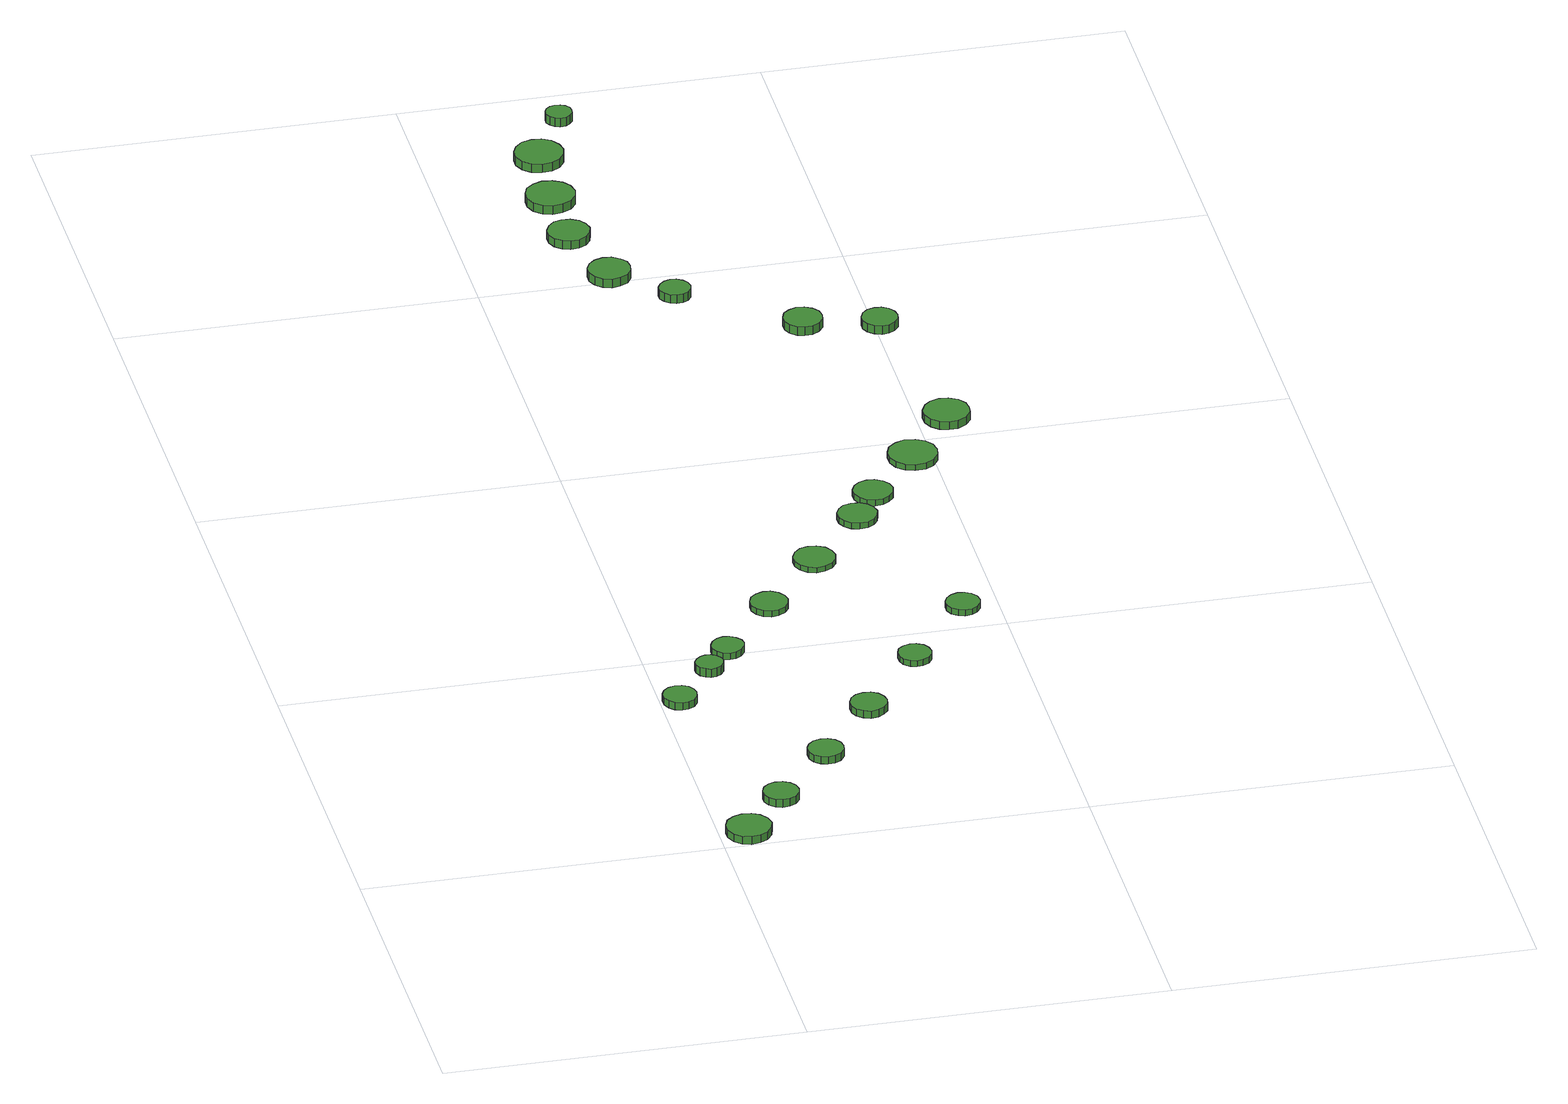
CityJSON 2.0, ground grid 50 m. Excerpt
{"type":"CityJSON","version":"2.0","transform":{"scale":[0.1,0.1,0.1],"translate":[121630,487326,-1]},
"CityObjects":{
"tree1":{"type":"SolitaryVegetationObject","attributes":{"function":"something"},"geometry":[{"type":"MultiSurface","lod":"1","boundaries":[[[0,1,2,3,4,5,6,7,8,9,10,11,12,13,14]],[[15,16,17,18,19,20,21,22,23,24,25,26,27,28,29]],[[0,29,28,1]],[[1,28,27,2]],[[2,27,26,3]],[[3,26,25,4]],[[4,25,24,5]],[[5,24,23,6]],[[6,23,22,7]],[[7,22,21,8]],[[8,21,20,9]],[[9,20,19,10]],[[10,19,18,11]],[[11,18,17,12]],[[12,17,16,13]],[[13,16,15,14]],[[14,15,29,0]]]}]},
"tree2":{"type":"SolitaryVegetationObject","attributes":{"function":"something"},"geometry":[{"type":"MultiSurface","lod":"1","boundaries":[[[30,31,32,33,34,35,36,37,38,39,40,41,42,43,44]],[[45,46,47,48,49,50,51,52,53,54,55,56,57,58,59]],[[30,59,58,31]],[[31,58,57,32]],[[32,57,56,33]],[[33,56,55,34]],[[34,55,54,35]],[[35,54,53,36]],[[36,53,52,37]],[[37,52,51,38]],[[38,51,50,39]],[[39,50,49,40]],[[40,49,48,41]],[[41,48,47,42]],[[42,47,46,43]],[[43,46,45,44]],[[44,45,59,30]]]}]},
"tree3":{"type":"SolitaryVegetationObject","attributes":{"function":"something"},"geometry":[{"type":"MultiSurface","lod":"1","boundaries":[[[60,61,62,63,64,65,66,67,68,69,70,71,72,73,74]],[[75,76,77,78,79,80,81,82,83,84,85,86,87,88,89]],[[60,89,88,61]],[[61,88,87,62]],[[62,87,86,63]],[[63,86,85,64]],[[64,85,84,65]],[[65,84,83,66]],[[66,83,82,67]],[[67,82,81,68]],[[68,81,80,69]],[[69,80,79,70]],[[70,79,78,71]],[[71,78,77,72]],[[72,77,76,73]],[[73,76,75,74]],[[74,75,89,60]]]}]},
"tree4":{"type":"SolitaryVegetationObject","attributes":{"function":"something"},"geometry":[{"type":"MultiSurface","lod":"1","boundaries":[[[90,91,92,93,94,95,96,97,98,99,100,101,102,103,104]],[[105,106,107,108,109,110,111,112,113,114,115,116,117,118,119]],[[90,119,118,91]],[[91,118,117,92]],[[92,117,116,93]],[[93,116,115,94]],[[94,115,114,95]],[[95,114,113,96]],[[96,113,112,97]],[[97,112,111,98]],[[98,111,110,99]],[[99,110,109,100]],[[100,109,108,101]],[[101,108,107,102]],[[102,107,106,103]],[[103,106,105,104]],[[104,105,119,90]]]}]},
"tree5":{"type":"SolitaryVegetationObject","attributes":{"function":"something"},"geometry":[{"type":"MultiSurface","lod":"1","boundaries":[[[120,121,122,123,124,125,126,127,128,129,130,131,132,133,134]],[[135,136,137,138,139,140,141,142,143,144,145,146,147,148,149]],[[120,149,148,121]],[[121,148,147,122]],[[122,147,146,123]],[[123,146,145,124]],[[124,145,144,125]],[[125,144,143,126]],[[126,143,142,127]],[[127,142,141,128]],[[128,141,140,129]],[[129,140,139,130]],[[130,139,138,131]],[[131,138,137,132]],[[132,137,136,133]],[[133,136,135,134]],[[134,135,149,120]]]}]},
"tree6":{"type":"SolitaryVegetationObject","attributes":{"function":"something"},"geometry":[{"type":"MultiSurface","lod":"1","boundaries":[[[150,151,152,153,154,155,156,157,158,159,160,161,162,163,164]],[[165,166,167,168,169,170,171,172,173,174,175,176,177,178,179]],[[150,179,178,151]],[[151,178,177,152]],[[152,177,176,153]],[[153,176,175,154]],[[154,175,174,155]],[[155,174,173,156]],[[156,173,172,157]],[[157,172,171,158]],[[158,171,170,159]],[[159,170,169,160]],[[160,169,168,161]],[[161,168,167,162]],[[162,167,166,163]],[[163,166,165,164]],[[164,165,179,150]]]}]},
"tree7":{"type":"SolitaryVegetationObject","attributes":{"function":"something"},"geometry":[{"type":"MultiSurface","lod":"1","boundaries":[[[180,181,182,183,184,185,186,187,188,189,190,191,192,193,194]],[[195,196,197,198,199,200,201,202,203,204,205,206,207,208,209]],[[180,209,208,181]],[[181,208,207,182]],[[182,207,206,183]],[[183,206,205,184]],[[184,205,204,185]],[[185,204,203,186]],[[186,203,202,187]],[[187,202,201,188]],[[188,201,200,189]],[[189,200,199,190]],[[190,199,198,191]],[[191,198,197,192]],[[192,197,196,193]],[[193,196,195,194]],[[194,195,209,180]]]}]},
"tree8":{"type":"SolitaryVegetationObject","attributes":{"function":"something"},"geometry":[{"type":"MultiSurface","lod":"1","boundaries":[[[210,211,212,213,214,215,216,217,218,219,220,221,222,223,224]],[[225,226,227,228,229,230,231,232,233,234,235,236,237,238,239]],[[210,239,238,211]],[[211,238,237,212]],[[212,237,236,213]],[[213,236,235,214]],[[214,235,234,215]],[[215,234,233,216]],[[216,233,232,217]],[[217,232,231,218]],[[218,231,230,219]],[[219,230,229,220]],[[220,229,228,221]],[[221,228,227,222]],[[222,227,226,223]],[[223,226,225,224]],[[224,225,239,210]]]}]},
"tree9":{"type":"SolitaryVegetationObject","attributes":{"function":"something"},"geometry":[{"type":"MultiSurface","lod":"1","boundaries":[[[240,241,242,243,244,245,246,247,248,249,250,251,252,253,254]],[[255,256,257,258,259,260,261,262,263,264,265,266,267,268,269]],[[240,269,268,241]],[[241,268,267,242]],[[242,267,266,243]],[[243,266,265,244]],[[244,265,264,245]],[[245,264,263,246]],[[246,263,262,247]],[[247,262,261,248]],[[248,261,260,249]],[[249,260,259,250]],[[250,259,258,251]],[[251,258,257,252]],[[252,257,256,253]],[[253,256,255,254]],[[254,255,269,240]]]}]},
"tree10":{"type":"SolitaryVegetationObject","attributes":{"function":"something"},"geometry":[{"type":"MultiSurface","lod":"1","boundaries":[[[270,271,272,273,274,275,276,277,278,279,280,281,282,283,284]],[[285,286,287,288,289,290,291,292,293,294,295,296,297,298,299]],[[270,299,298,271]],[[271,298,297,272]],[[272,297,296,273]],[[273,296,295,274]],[[274,295,294,275]],[[275,294,293,276]],[[276,293,292,277]],[[277,292,291,278]],[[278,291,290,279]],[[279,290,289,280]],[[280,289,288,281]],[[281,288,287,282]],[[282,287,286,283]],[[283,286,285,284]],[[284,285,299,270]]]}]},
"tree11":{"type":"SolitaryVegetationObject","attributes":{"function":"something"},"geometry":[{"type":"MultiSurface","lod":"1","boundaries":[[[300,301,302,303,304,305,306,307,308,309,310,311,312,313,314]],[[315,316,317,318,319,320,321,322,323,324,325,326,327,328,329]],[[300,329,328,301]],[[301,328,327,302]],[[302,327,326,303]],[[303,326,325,304]],[[304,325,324,305]],[[305,324,323,306]],[[306,323,322,307]],[[307,322,321,308]],[[308,321,320,309]],[[309,320,319,310]],[[310,319,318,311]],[[311,318,317,312]],[[312,317,316,313]],[[313,316,315,314]],[[314,315,329,300]]]}]},
"tree12":{"type":"SolitaryVegetationObject","attributes":{"function":"something"},"geometry":[{"type":"MultiSurface","lod":"1","boundaries":[[[330,331,332,333,334,335,336,337,338,339,340,341,342,343,344]],[[345,346,347,348,349,350,351,352,353,354,355,356,357,358,359]],[[330,359,358,331]],[[331,358,357,332]],[[332,357,356,333]],[[333,356,355,334]],[[334,355,354,335]],[[335,354,353,336]],[[336,353,352,337]],[[337,352,351,338]],[[338,351,350,339]],[[339,350,349,340]],[[340,349,348,341]],[[341,348,347,342]],[[342,347,346,343]],[[343,346,345,344]],[[344,345,359,330]]]}]},
"tree13":{"type":"SolitaryVegetationObject","attributes":{"function":"something"},"geometry":[{"type":"MultiSurface","lod":"1","boundaries":[[[360,361,362,363,364,365,366,367,368,369,370,371,372,373,374]],[[375,376,377,378,379,380,381,382,383,384,385,386,387,388,389]],[[360,389,388,361]],[[361,388,387,362]],[[362,387,386,363]],[[363,386,385,364]],[[364,385,384,365]],[[365,384,383,366]],[[366,383,382,367]],[[367,382,381,368]],[[368,381,380,369]],[[369,380,379,370]],[[370,379,378,371]],[[371,378,377,372]],[[372,377,376,373]],[[373,376,375,374]],[[374,375,389,360]]]}]},
"tree14":{"type":"SolitaryVegetationObject","attributes":{"function":"something"},"geometry":[{"type":"MultiSurface","lod":"1","boundaries":[[[390,391,392,393,394,395,396,397,398,399,400,401,402,403,404]],[[405,406,407,408,409,410,411,412,413,414,415,416,417,418,419]],[[390,419,418,391]],[[391,418,417,392]],[[392,417,416,393]],[[393,416,415,394]],[[394,415,414,395]],[[395,414,413,396]],[[396,413,412,397]],[[397,412,411,398]],[[398,411,410,399]],[[399,410,409,400]],[[400,409,408,401]],[[401,408,407,402]],[[402,407,406,403]],[[403,406,405,404]],[[404,405,419,390]]]}]},
"tree15":{"type":"SolitaryVegetationObject","attributes":{"function":"something"},"geometry":[{"type":"MultiSurface","lod":"1","boundaries":[[[420,421,422,423,424,425,426,427,428,429,430,431,432,433,434]],[[435,436,437,438,439,440,441,442,443,444,445,446,447,448,449]],[[420,449,448,421]],[[421,448,447,422]],[[422,447,446,423]],[[423,446,445,424]],[[424,445,444,425]],[[425,444,443,426]],[[426,443,442,427]],[[427,442,441,428]],[[428,441,440,429]],[[429,440,439,430]],[[430,439,438,431]],[[431,438,437,432]],[[432,437,436,433]],[[433,436,435,434]],[[434,435,449,420]]]}]},
"tree16":{"type":"SolitaryVegetationObject","attributes":{"function":"something"},"geometry":[{"type":"MultiSurface","lod":"1","boundaries":[[[450,451,452,453,454,455,456,457,458,459,460,461,462,463,464]],[[465,466,467,468,469,470,471,472,473,474,475,476,477,478,479]],[[450,479,478,451]],[[451,478,477,452]],[[452,477,476,453]],[[453,476,475,454]],[[454,475,474,455]],[[455,474,473,456]],[[456,473,472,457]],[[457,472,471,458]],[[458,471,470,459]],[[459,470,469,460]],[[460,469,468,461]],[[461,468,467,462]],[[462,467,466,463]],[[463,466,465,464]],[[464,465,479,450]]]}]},
"tree17":{"type":"SolitaryVegetationObject","attributes":{"function":"something"},"geometry":[{"type":"MultiSurface","lod":"1","boundaries":[[[480,481,482,483,484,485,486,487,488,489,490,491,492,493,494]],[[495,496,497,498,499,500,501,502,503,504,505,506,507,508,509]],[[480,509,508,481]],[[481,508,507,482]],[[482,507,506,483]],[[483,506,505,484]],[[484,505,504,485]],[[485,504,503,486]],[[486,503,502,487]],[[487,502,501,488]],[[488,501,500,489]],[[489,500,499,490]],[[490,499,498,491]],[[491,498,497,492]],[[492,497,496,493]],[[493,496,495,494]],[[494,495,509,480]]]}]},
"tree18":{"type":"SolitaryVegetationObject","attributes":{"function":"something"},"geometry":[{"type":"MultiSurface","lod":"1","boundaries":[[[510,511,512,513,514,515,516,517,518,519,520,521,522,523,524]],[[525,526,527,528,529,530,531,532,533,534,535,536,537,538,539]],[[510,539,538,511]],[[511,538,537,512]],[[512,537,536,513]],[[513,536,535,514]],[[514,535,534,515]],[[515,534,533,516]],[[516,533,532,517]],[[517,532,531,518]],[[518,531,530,519]],[[519,530,529,520]],[[520,529,528,521]],[[521,528,527,522]],[[522,527,526,523]],[[523,526,525,524]],[[524,525,539,510]]]}]},
"tree19":{"type":"SolitaryVegetationObject","attributes":{"function":"something"},"geometry":[{"type":"MultiSurface","lod":"1","boundaries":[[[540,541,542,543,544,545,546,547,548,549,550,551,552,553,554]],[[555,556,557,558,559,560,561,562,563,564,565,566,567,568,569]],[[540,569,568,541]],[[541,568,567,542]],[[542,567,566,543]],[[543,566,565,544]],[[544,565,564,545]],[[545,564,563,546]],[[546,563,562,547]],[[547,562,561,548]],[[548,561,560,549]],[[549,560,559,550]],[[550,559,558,551]],[[551,558,557,552]],[[552,557,556,553]],[[553,556,555,554]],[[554,555,569,540]]]}]},
"tree20":{"type":"SolitaryVegetationObject","attributes":{"function":"something"},"geometry":[{"type":"MultiSurface","lod":"1","boundaries":[[[570,571,572,573,574,575,576,577,578,579,580,581,582,583,584]],[[585,586,587,588,589,590,591,592,593,594,595,596,597,598,599]],[[570,599,598,571]],[[571,598,597,572]],[[572,597,596,573]],[[573,596,595,574]],[[574,595,594,575]],[[575,594,593,576]],[[576,593,592,577]],[[577,592,591,578]],[[578,591,590,579]],[[579,590,589,580]],[[580,589,588,581]],[[581,588,587,582]],[[582,587,586,583]],[[583,586,585,584]],[[584,585,599,570]]]}]},
"tree21":{"type":"SolitaryVegetationObject","attributes":{"function":"something"},"geometry":[{"type":"MultiSurface","lod":"1","boundaries":[[[600,601,602,603,604,605,606,607,608,609,610,611,612,613,614]],[[615,616,617,618,619,620,621,622,623,624,625,626,627,628,629]],[[600,629,628,601]],[[601,628,627,602]],[[602,627,626,603]],[[603,626,625,604]],[[604,625,624,605]],[[605,624,623,606]],[[606,623,622,607]],[[607,622,621,608]],[[608,621,620,609]],[[609,620,619,610]],[[610,619,618,611]],[[611,618,617,612]],[[612,617,616,613]],[[613,616,615,614]],[[614,615,629,600]]]}]},
"tree22":{"type":"SolitaryVegetationObject","attributes":{"function":"something"},"geometry":[{"type":"MultiSurface","lod":"1","boundaries":[[[630,631,632,633,634,635,636,637,638,639,640,641,642,643,644]],[[645,646,647,648,649,650,651,652,653,654,655,656,657,658,659]],[[630,659,658,631]],[[631,658,657,632]],[[632,657,656,633]],[[633,656,655,634]],[[634,655,654,635]],[[635,654,653,636]],[[636,653,652,637]],[[637,652,651,638]],[[638,651,650,639]],[[639,650,649,640]],[[640,649,648,641]],[[641,648,647,642]],[[642,647,646,643]],[[643,646,645,644]],[[644,645,659,630]]]}]},
"tree23":{"type":"SolitaryVegetationObject","attributes":{"function":"something"},"geometry":[{"type":"MultiSurface","lod":"1","boundaries":[[[660,661,662,663,664,665,666,667,668,669,670,671,672,673,674]],[[675,676,677,678,679,680,681,682,683,684,685,686,687,688,689]],[[660,689,688,661]],[[661,688,687,662]],[[662,687,686,663]],[[663,686,685,664]],[[664,685,684,665]],[[665,684,683,666]],[[666,683,682,667]],[[667,682,681,668]],[[668,681,680,669]],[[669,680,679,670]],[[670,679,678,671]],[[671,678,677,672]],[[672,677,676,673]],[[673,676,675,674]],[[674,675,689,660]]]}]}
},
"vertices":[
[72,33,18],[69,46,18],[61,57,18],[50,63,18],[37,64,18],[25,60,18],[15,52,18],[10,40,18],[10,27,18],[15,15,18],[25,6,18],[37,2,18],[50,4,18],[61,10,18],[69,21,18],[69,21,6],[61,10,6],[50,4,6],[37,2,6],[25,6,6],[15,15,6],[10,27,6],[10,40,6],[15,52,6],[25,60,6],[37,64,6],[50,63,6],[61,57,6],[69,46,6],[72,33,6],
[127,113,18],[125,123,18],[119,131,18],[110,136,18],[99,137,18],[90,134,18],[82,127,18],[78,118,18],[78,108,18],[82,99,18],[90,92,18],[99,89,18],[110,90,18],[119,95,18],[125,103,18],[125,103,6],[119,95,6],[110,90,6],[99,89,6],[90,92,6],[82,99,6],[78,108,6],[78,118,6],[82,127,6],[90,134,6],[99,137,6],[110,136,6],[119,131,6],[125,123,6],[127,113,6],
[50,393,18],[48,402,18],[43,410,18],[34,415,18],[25,416,18],[15,413,18],[8,407,18],[4,398,18],[4,388,18],[8,379,18],[15,372,18],[25,369,18],[34,370,18],[43,375,18],[48,383,18],[48,383,7],[43,375,7],[34,370,7],[25,369,7],[15,372,7],[8,379,7],[4,388,7],[4,398,7],[8,407,7],[15,413,7],[25,416,7],[34,415,7],[43,410,7],[48,402,7],[50,393,7],
[103,463,21],[101,470,21],[96,477,21],[89,481,21],[81,482,21],[74,479,21],[68,474,21],[64,467,21],[64,459,21],[68,451,21],[74,446,21],[81,443,21],[89,444,21],[96,448,21],[101,455,21],[101,455,8],[96,448,8],[89,444,8],[81,443,8],[74,446,8],[68,451,8],[64,459,8],[64,467,8],[68,474,8],[74,479,8],[81,482,8],[89,481,8],[96,477,8],[101,470,8],[103,463,8],
[211,213,17],[209,223,17],[203,231,17],[194,236,17],[184,237,17],[174,234,17],[166,227,17],[162,218,17],[162,207,17],[166,198,17],[174,191,17],[184,188,17],[194,189,17],[203,194,17],[209,203,17],[209,203,6],[203,194,6],[194,189,6],[184,188,6],[174,191,6],[166,198,6],[162,207,6],[162,218,6],[166,227,6],[174,234,6],[184,237,6],[194,236,6],[203,231,6],[209,223,6],[211,213,6],
[141,507,18],[139,516,18],[133,523,18],[125,528,18],[116,529,18],[107,526,18],[100,520,18],[96,511,18],[96,502,18],[100,494,18],[107,487,18],[116,484,18],[125,485,18],[133,490,18],[139,498,18],[139,498,8],[133,490,8],[125,485,8],[116,484,8],[107,487,8],[100,494,8],[96,502,8],[96,511,8],[100,520,8],[107,526,8],[116,529,8],[125,528,8],[133,523,8],[139,516,8],[141,507,8],
[294,318,18],[292,328,18],[286,337,18],[277,342,18],[266,343,18],[256,340,18],[248,333,18],[244,323,18],[244,312,18],[248,303,18],[256,296,18],[266,292,18],[277,294,18],[286,299,18],[292,307,18],[292,307,7],[286,299,7],[277,294,7],[266,292,7],[256,296,7],[248,303,7],[244,312,7],[244,323,7],[248,333,7],[256,340,7],[266,343,7],[277,342,7],[286,337,7],[292,328,7],[294,318,7],
[224,608,18],[221,618,18],[215,627,18],[205,633,18],[195,634,18],[184,630,18],[176,623,18],[172,613,18],[172,602,18],[176,592,18],[184,585,18],[195,581,18],[205,582,18],[215,588,18],[221,597,18],[221,597,9],[215,588,9],[205,582,9],[195,581,9],[184,585,9],[176,592,9],[172,602,9],[172,613,9],[176,623,9],[184,630,9],[195,634,9],[205,633,9],[215,627,9],[221,618,9],[224,608,9],
[381,434,17],[379,443,17],[374,451,17],[365,456,17],[356,457,17],[347,454,17],[339,448,17],[336,439,17],[336,429,17],[339,420,17],[347,414,17],[356,411,17],[365,412,17],[374,417,17],[379,425,17],[379,425,8],[374,417,8],[365,412,8],[356,411,8],[347,414,8],[339,420,8],[336,429,8],[336,439,8],[339,448,8],[347,454,8],[356,457,8],[365,456,8],[374,451,8],[379,443,8],[381,434,8],
[312,709,18],[309,721,18],[302,731,18],[291,737,18],[279,738,18],[268,735,18],[259,726,18],[254,715,18],[254,703,18],[259,692,18],[268,684,18],[279,680,18],[291,682,18],[302,688,18],[309,697,18],[309,697,10],[302,688,10],[291,682,10],[279,680,10],[268,684,10],[259,692,10],[254,703,10],[254,715,10],[259,726,10],[268,735,10],[279,738,10],[291,737,10],[302,731,10],[309,721,10],[312,709,10],
[392,810,18],[389,821,18],[383,830,18],[373,836,18],[361,837,18],[350,834,18],[342,826,18],[337,816,18],[337,804,18],[342,794,18],[350,786,18],[361,783,18],[373,784,18],[383,790,18],[389,799,18],[389,799,9],[383,790,9],[373,784,9],[361,783,9],[350,786,9],[342,794,9],[337,804,9],[337,816,9],[342,826,9],[350,834,9],[361,837,9],[373,836,9],[383,830,9],[389,821,9],[392,810,9],
[474,550,18],[472,560,18],[466,568,18],[458,573,18],[448,574,18],[439,571,18],[431,564,18],[427,555,18],[427,545,18],[431,536,18],[439,530,18],[448,527,18],[458,528,18],[466,533,18],[472,541,18],[472,541,9],[466,533,9],[458,528,9],[448,527,9],[439,530,9],[431,536,9],[427,545,9],[427,555,9],[431,564,9],[439,571,9],[448,574,9],[458,573,9],[466,568,9],[472,560,9],[474,550,9],
[210,1506,25],[208,1518,25],[201,1527,25],[190,1534,25],[178,1535,25],[166,1531,25],[157,1523,25],[152,1512,25],[152,1499,25],[157,1488,25],[166,1480,25],[178,1476,25],[190,1478,25],[201,1484,25],[208,1494,25],[208,1494,12],[201,1484,12],[190,1478,12],[178,1476,12],[166,1480,12],[157,1488,12],[152,1499,12],[152,1512,12],[157,1523,12],[166,1531,12],[178,1535,12],[190,1534,12],[201,1527,12],[208,1518,12],[210,1506,12],
[180,1618,24],[177,1630,24],[170,1640,24],[159,1646,24],[147,1647,24],[136,1644,24],[127,1635,24],[122,1624,24],[122,1612,24],[127,1601,24],[136,1593,24],[147,1589,24],[159,1590,24],[170,1596,24],[177,1606,24],[177,1606,11],[170,1596,11],[159,1590,11],[147,1589,11],[136,1593,11],[127,1601,11],[122,1612,11],[122,1624,11],[127,1635,11],[136,1644,11],[147,1647,11],[159,1646,11],[170,1640,11],[177,1630,11],[180,1618,11],
[426,865,18],[423,877,18],[416,886,18],[406,892,18],[395,893,18],[384,889,18],[376,882,18],[371,871,18],[371,860,18],[376,849,18],[384,841,18],[395,838,18],[406,839,18],[416,845,18],[423,854,18],[423,854,9],[416,845,9],[406,839,9],[395,838,9],[384,841,9],[376,849,9],[371,860,9],[371,871,9],[376,882,9],[384,889,9],[395,893,9],[406,892,9],[416,886,9],[423,877,9],[426,865,9],
[181,1714,27],[178,1728,27],[170,1739,27],[157,1746,27],[143,1748,27],[130,1743,27],[119,1734,27],[114,1721,27],[114,1707,27],[119,1694,27],[130,1684,27],[143,1680,27],[157,1682,27],[170,1689,27],[178,1700,27],[178,1700,14],[170,1689,14],[157,1682,14],[143,1680,14],[130,1684,14],[119,1694,14],[114,1707,14],[114,1721,14],[119,1734,14],[130,1743,14],[143,1748,14],[157,1746,14],[170,1739,14],[178,1728,14],[181,1714,14],
[277,1437,25],[275,1446,25],[270,1453,25],[262,1458,25],[253,1459,25],[245,1456,25],[238,1450,25],[234,1442,25],[234,1433,25],[238,1425,25],[245,1419,25],[253,1416,25],[262,1417,25],[270,1421,25],[275,1428,25],[275,1428,12],[270,1421,12],[262,1417,12],[253,1416,12],[245,1419,12],[238,1425,12],[234,1433,12],[234,1442,12],[238,1450,12],[245,1456,12],[253,1459,12],[262,1458,12],[270,1453,12],[275,1446,12],[277,1437,12],
[191,1828,25],[188,1842,25],[180,1854,25],[168,1861,25],[154,1862,25],[140,1858,25],[130,1848,25],[124,1835,25],[124,1821,25],[130,1808,25],[140,1799,25],[154,1795,25],[168,1796,25],[180,1803,25],[188,1815,25],[188,1815,12],[180,1803,12],[168,1796,12],[154,1795,12],[140,1799,12],[130,1808,12],[124,1821,12],[124,1835,12],[130,1848,12],[140,1858,12],[154,1862,12],[168,1861,12],[180,1854,12],[188,1842,12],[191,1828,12],
[506,952,18],[503,966,18],[495,977,18],[483,984,18],[468,986,18],[455,981,18],[444,972,18],[439,959,18],[439,945,18],[444,932,18],[455,922,18],[468,918,18],[483,919,18],[495,926,18],[503,938,18],[503,938,9],[495,926,9],[483,919,9],[468,918,9],[455,922,9],[444,932,9],[439,945,9],[439,959,9],[444,972,9],[455,981,9],[468,986,9],[483,984,9],[495,977,9],[503,966,9],[506,952,9],
[225,1928,24],[224,1936,24],[219,1942,24],[213,1945,24],[205,1946,24],[198,1944,24],[192,1939,24],[189,1932,24],[189,1924,24],[192,1918,24],[198,1913,24],[205,1910,24],[213,1911,24],[219,1915,24],[224,1921,24],[224,1921,11],[219,1915,11],[213,1911,11],[205,1910,11],[198,1913,11],[192,1918,11],[189,1924,11],[189,1932,11],[192,1939,11],[198,1944,11],[205,1946,11],[213,1945,11],[219,1942,11],[224,1936,11],[225,1928,11],
[432,1324,24],[430,1335,24],[423,1344,24],[413,1350,24],[402,1351,24],[392,1347,24],[383,1340,24],[379,1329,24],[379,1318,24],[383,1308,24],[392,1300,24],[402,1297,24],[413,1298,24],[423,1304,24],[430,1313,24],[430,1313,11],[423,1304,11],[413,1298,11],[402,1297,11],[392,1300,11],[383,1308,11],[379,1318,11],[379,1329,11],[383,1340,11],[392,1347,11],[402,1351,11],[413,1350,11],[423,1344,11],[430,1335,11],[432,1324,11],
[571,1046,21],[569,1059,21],[561,1070,21],[549,1076,21],[536,1078,21],[523,1073,21],[514,1065,21],[508,1052,21],[508,1039,21],[514,1027,21],[523,1018,21],[536,1014,21],[549,1015,21],[561,1022,21],[569,1033,21],[569,1033,9],[561,1022,9],[549,1015,9],[536,1014,9],[523,1018,9],[514,1027,9],[508,1039,9],[508,1052,9],[514,1065,9],[523,1073,9],[536,1078,9],[549,1076,9],[561,1070,9],[569,1059,9],[571,1046,9],
[531,1304,23],[529,1314,23],[523,1323,23],[514,1328,23],[504,1329,23],[494,1326,23],[486,1319,23],[482,1309,23],[482,1299,23],[486,1290,23],[494,1283,23],[504,1279,23],[514,1280,23],[523,1286,23],[529,1294,23],[529,1294,10],[523,1286,10],[514,1280,10],[504,1279,10],[494,1283,10],[486,1290,10],[482,1299,10],[482,1309,10],[486,1319,10],[494,1326,10],[504,1329,10],[514,1328,10],[523,1323,10],[529,1314,10],[531,1304,10]
]}
